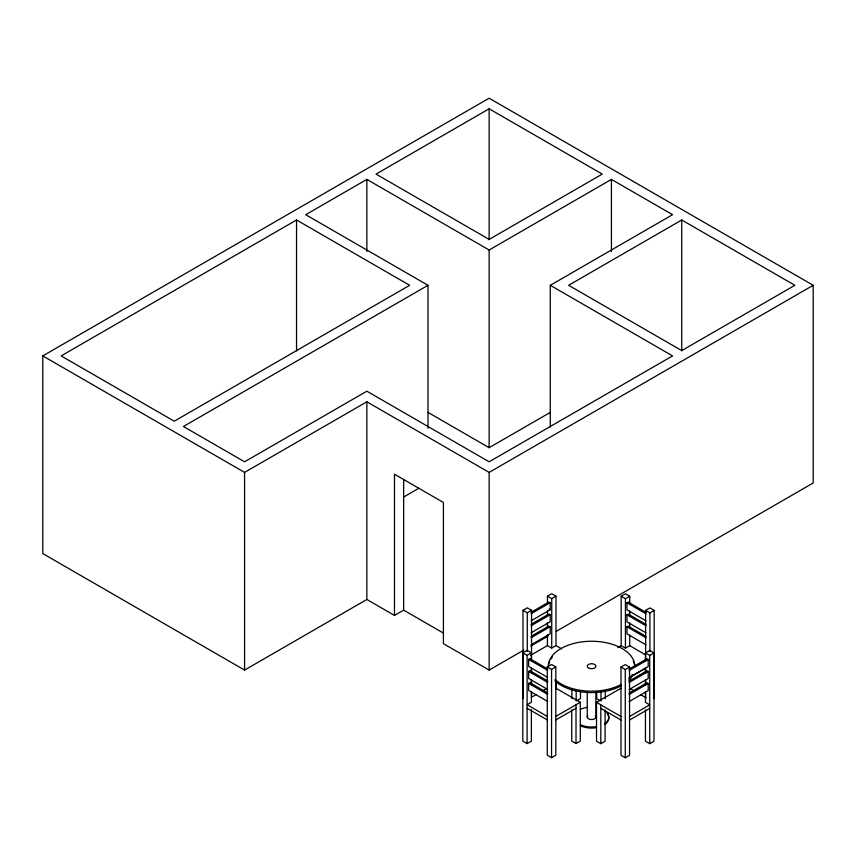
<?xml version="1.0" encoding="UTF-8"?>
<svg xmlns="http://www.w3.org/2000/svg" width="856" height="856" viewBox="0 0 856 856"><rect width="100%" height="100%" fill="white"/><g stroke="black" fill="none" stroke-linecap="round" stroke-linejoin="round"><path stroke-width="1.28" d="M443.472 633.119L403.658 610.135L394.488 615.432L366.86 599.478L244.57 670.077L42.8 553.586L42.8 355.903L489.14 98.205L813.2 285.305L813.2 482.987L556.272 631.321M296.54 219.992L61.14 355.903L174.26 421.205L409.66 285.305L296.54 219.992L296.54 350.896M550.29 426.887L550.29 285.305L672.57 214.696L611.43 179.396L489.14 250.006L366.86 179.396L305.71 214.696L428 285.305L428 428.225M489.14 108.798L376.03 174.1L489.14 239.413L602.26 174.1L489.14 108.798L489.14 239.701M428 285.305L183.43 426.502L244.57 461.801L366.86 391.203L489.14 461.801L672.57 355.903L550.29 285.305M42.8 355.903L244.57 472.394L366.86 401.796L489.14 472.394L813.2 285.305M681.74 219.992L568.63 285.305L681.74 350.607L794.86 285.305L681.74 219.992L681.74 350.896M403.775 496.972L418.766 488.316M428 412.389L489.14 447.688L550.29 412.389M522.995 698.539L522.995 610.285L527.275 607.813L531.555 610.285L531.555 659.708M547.444 602.849L547.444 596.172L551.724 593.7L556.004 596.172L556.004 645.595L561.611 648.827M522.995 610.285L527.275 612.757L531.555 610.285M547.444 596.172L551.724 598.644L556.004 596.172M531.041 612.35L548.974 601.993L550.205 602.699L550.205 609.761L531.148 620.76M531.148 613.698L550.205 602.699M531.041 624.356L548.974 613.998L550.205 614.704L550.205 621.766L531.148 632.766M531.148 625.704L550.205 614.704M531.041 636.35L548.974 626.004L550.205 626.71L550.205 633.761L531.148 644.771M531.148 637.709L550.205 626.71M394.488 615.432L394.488 474.224L443.408 502.472L443.408 643.669L489.14 670.077L523.861 650.036M530.806 646.023L548.172 635.997M531.373 709.72L531.373 741.103L527.093 743.575L522.813 741.103L522.813 652.85L527.093 650.378L531.373 652.85L531.373 660.864M645.413 654.754L629.716 645.692L625.436 648.163L621.156 645.692L621.156 596.268L625.436 593.797L629.716 596.268L629.716 604.283M522.813 652.85L527.093 655.322L531.373 652.85M621.156 596.268L625.436 598.74L629.716 596.268M530.634 655.3L547.444 645.595L551.724 648.067L556.004 645.595M547.68 677.438L528.623 666.439L528.623 659.377L529.853 658.671L547.787 669.028M646.023 620.868L626.967 609.857L626.967 602.806L628.197 602.1L646.13 612.447M547.68 689.444L528.623 678.444L528.623 671.382L529.853 670.676L547.787 681.034M646.023 632.862L626.967 621.863L626.967 614.801L628.197 614.094L646.13 624.452M547.273 666.963L551.553 664.491L555.833 666.963L555.833 755.217L551.553 757.688L547.273 755.217L547.273 666.963L551.553 669.435L555.833 666.963M645.617 659.816L645.617 610.392L649.897 607.921L654.177 610.392L654.177 698.646M645.617 610.392L649.897 612.864L654.177 610.392M547.68 701.449L528.623 690.439L528.623 683.377L529.853 682.671L547.787 693.028M646.023 644.868L626.967 633.868L626.967 626.806L628.197 626.1L646.13 636.457M536.07 694.623L531.576 697.212L531.555 692.001M542.79 690.739L546.149 688.791M617.797 647.628L621.156 645.692M620.985 667.07L625.265 664.598L629.545 667.07L629.545 755.324L625.265 757.795L620.985 755.324L620.985 667.07L625.265 669.542L629.545 667.07M645.445 660.96L645.445 652.946L649.725 650.474L654.005 652.946L654.005 741.2L649.725 743.671L645.445 741.2L645.445 709.817M645.445 652.946L649.725 655.418L654.005 652.946M629.032 669.125L646.976 658.767L648.195 659.473L648.195 666.535L629.139 677.545M577.254 700.39L580.464 698.539L580.464 690.771M629.139 670.483L648.195 659.473M555.833 716.386L580.293 702.273L580.293 741.103L576.013 743.575L571.733 741.103L571.733 709.72M555.833 719.917L576.013 708.265M630.84 676.818L645.413 668.397M629.032 681.13L646.976 670.772L648.195 671.478L648.195 678.541L629.139 689.54M629.139 682.478L648.195 671.478M605.085 709.817L605.085 741.2L600.805 743.671L596.525 741.2L596.525 702.369L620.985 688.245M629.032 693.135L646.976 682.778L648.195 683.484L648.195 690.546L629.139 701.546M629.139 694.483L648.195 683.484M629.545 716.493L649.725 704.841L645.445 702.369L645.445 691.68M629.545 720.024L649.725 708.372M626.967 602.806L646.023 613.806M626.967 614.801L646.023 625.8M626.967 626.806L646.023 637.806M548.974 609.055L550.205 609.761M630.669 688.898L634.029 690.835M640.759 694.719L646.366 697.961M599.917 700.497L596.707 698.646L596.707 692.172M528.623 659.377L547.68 670.376M596.525 702.369L620.985 716.493M600.805 708.372L620.985 720.024M528.623 671.382L547.68 682.382M555.833 688.149L580.293 702.273M528.623 683.377L547.68 694.387M547.273 716.386L527.093 704.734L531.373 702.273L531.373 691.584M527.093 708.265L547.273 719.917M649.897 612.864L649.897 651.598M649.725 655.418L649.725 743.671M645.617 668.568L645.617 672.495M645.617 680.338L645.617 684.265M645.617 692.108L645.617 697.34M645.445 667.637L645.445 672.987M645.445 679.664L645.445 685.003M629.716 610.959L629.716 616.309M629.716 622.986L629.716 628.325M629.716 635.002L629.716 645.692M629.716 677.46L629.716 681.387M625.436 598.74L625.436 648.163M625.265 669.542L625.265 757.795M611.43 179.396L611.43 251.525M605.267 690.803L605.267 698.646M600.987 690.653L600.987 701.118M600.805 704.841L600.805 743.671M595.883 691.669L595.883 717.05M587.227 691.669L587.227 717.05M576.184 690.557L576.184 701.01M576.013 704.734L576.013 743.575M571.904 689.39L571.904 698.539M556.004 681.28L556.004 689.123M551.724 598.644L551.724 648.067M551.553 669.435L551.553 757.688M547.444 610.863L547.444 614.865M547.444 622.879L547.444 626.892M547.444 634.906L547.444 645.595M531.555 668.472L531.555 672.388M531.555 680.242L531.555 684.158M531.373 667.541L531.373 672.88M531.373 679.557L531.373 684.907M527.275 612.757L527.275 651.491M527.093 655.322L527.093 743.575M489.14 250.006L489.14 447.688M489.14 472.394L489.14 670.077M403.658 479.595L403.658 610.135M366.86 179.396L366.86 251.525M366.86 401.796L366.86 599.478M244.57 472.394L244.57 670.077M607.225 713.883A17.291 9.983 0 0 1 604.796 724.529M596.033 727.75A17.291 9.983 0 0 1 580.432 725.749M604.796 710.63A17.291 9.983 0 0 1 604.796 723.47M596.033 726.691A17.291 9.983 0 0 1 580.432 724.69M580.432 709.399A17.291 9.983 0 0 1 587.077 707.398M595.295 715.798A4.323 2.493 0 0 1 591.56 719.543A4.323 2.493 0 0 1 587.815 715.798M632.787 675.127A43.239 24.963 0 0 1 629 680.103M621.114 685.838A43.239 24.963 0 0 1 554.945 680.905M548.375 666.321A43.239 24.963 0 0 1 549.798 661.164M550.922 659.099A43.239 24.963 0 0 1 552.377 657.076M633.312 661.164A43.239 24.963 0 0 1 634.735 666.321M632.188 674.742A43.239 24.963 0 0 1 629 678.69M621.114 684.426A43.239 24.963 0 0 1 554.945 679.493M548.322 666.214A43.239 24.963 0 0 1 591.56 641.251A43.239 24.963 0 0 1 634.788 666.214M589.388 668.375A4.323 2.493 0 0 0 595.883 666.214A4.323 2.493 0 0 0 589.388 664.053A4.323 2.493 0 0 0 589.388 668.375"/></g></svg>
